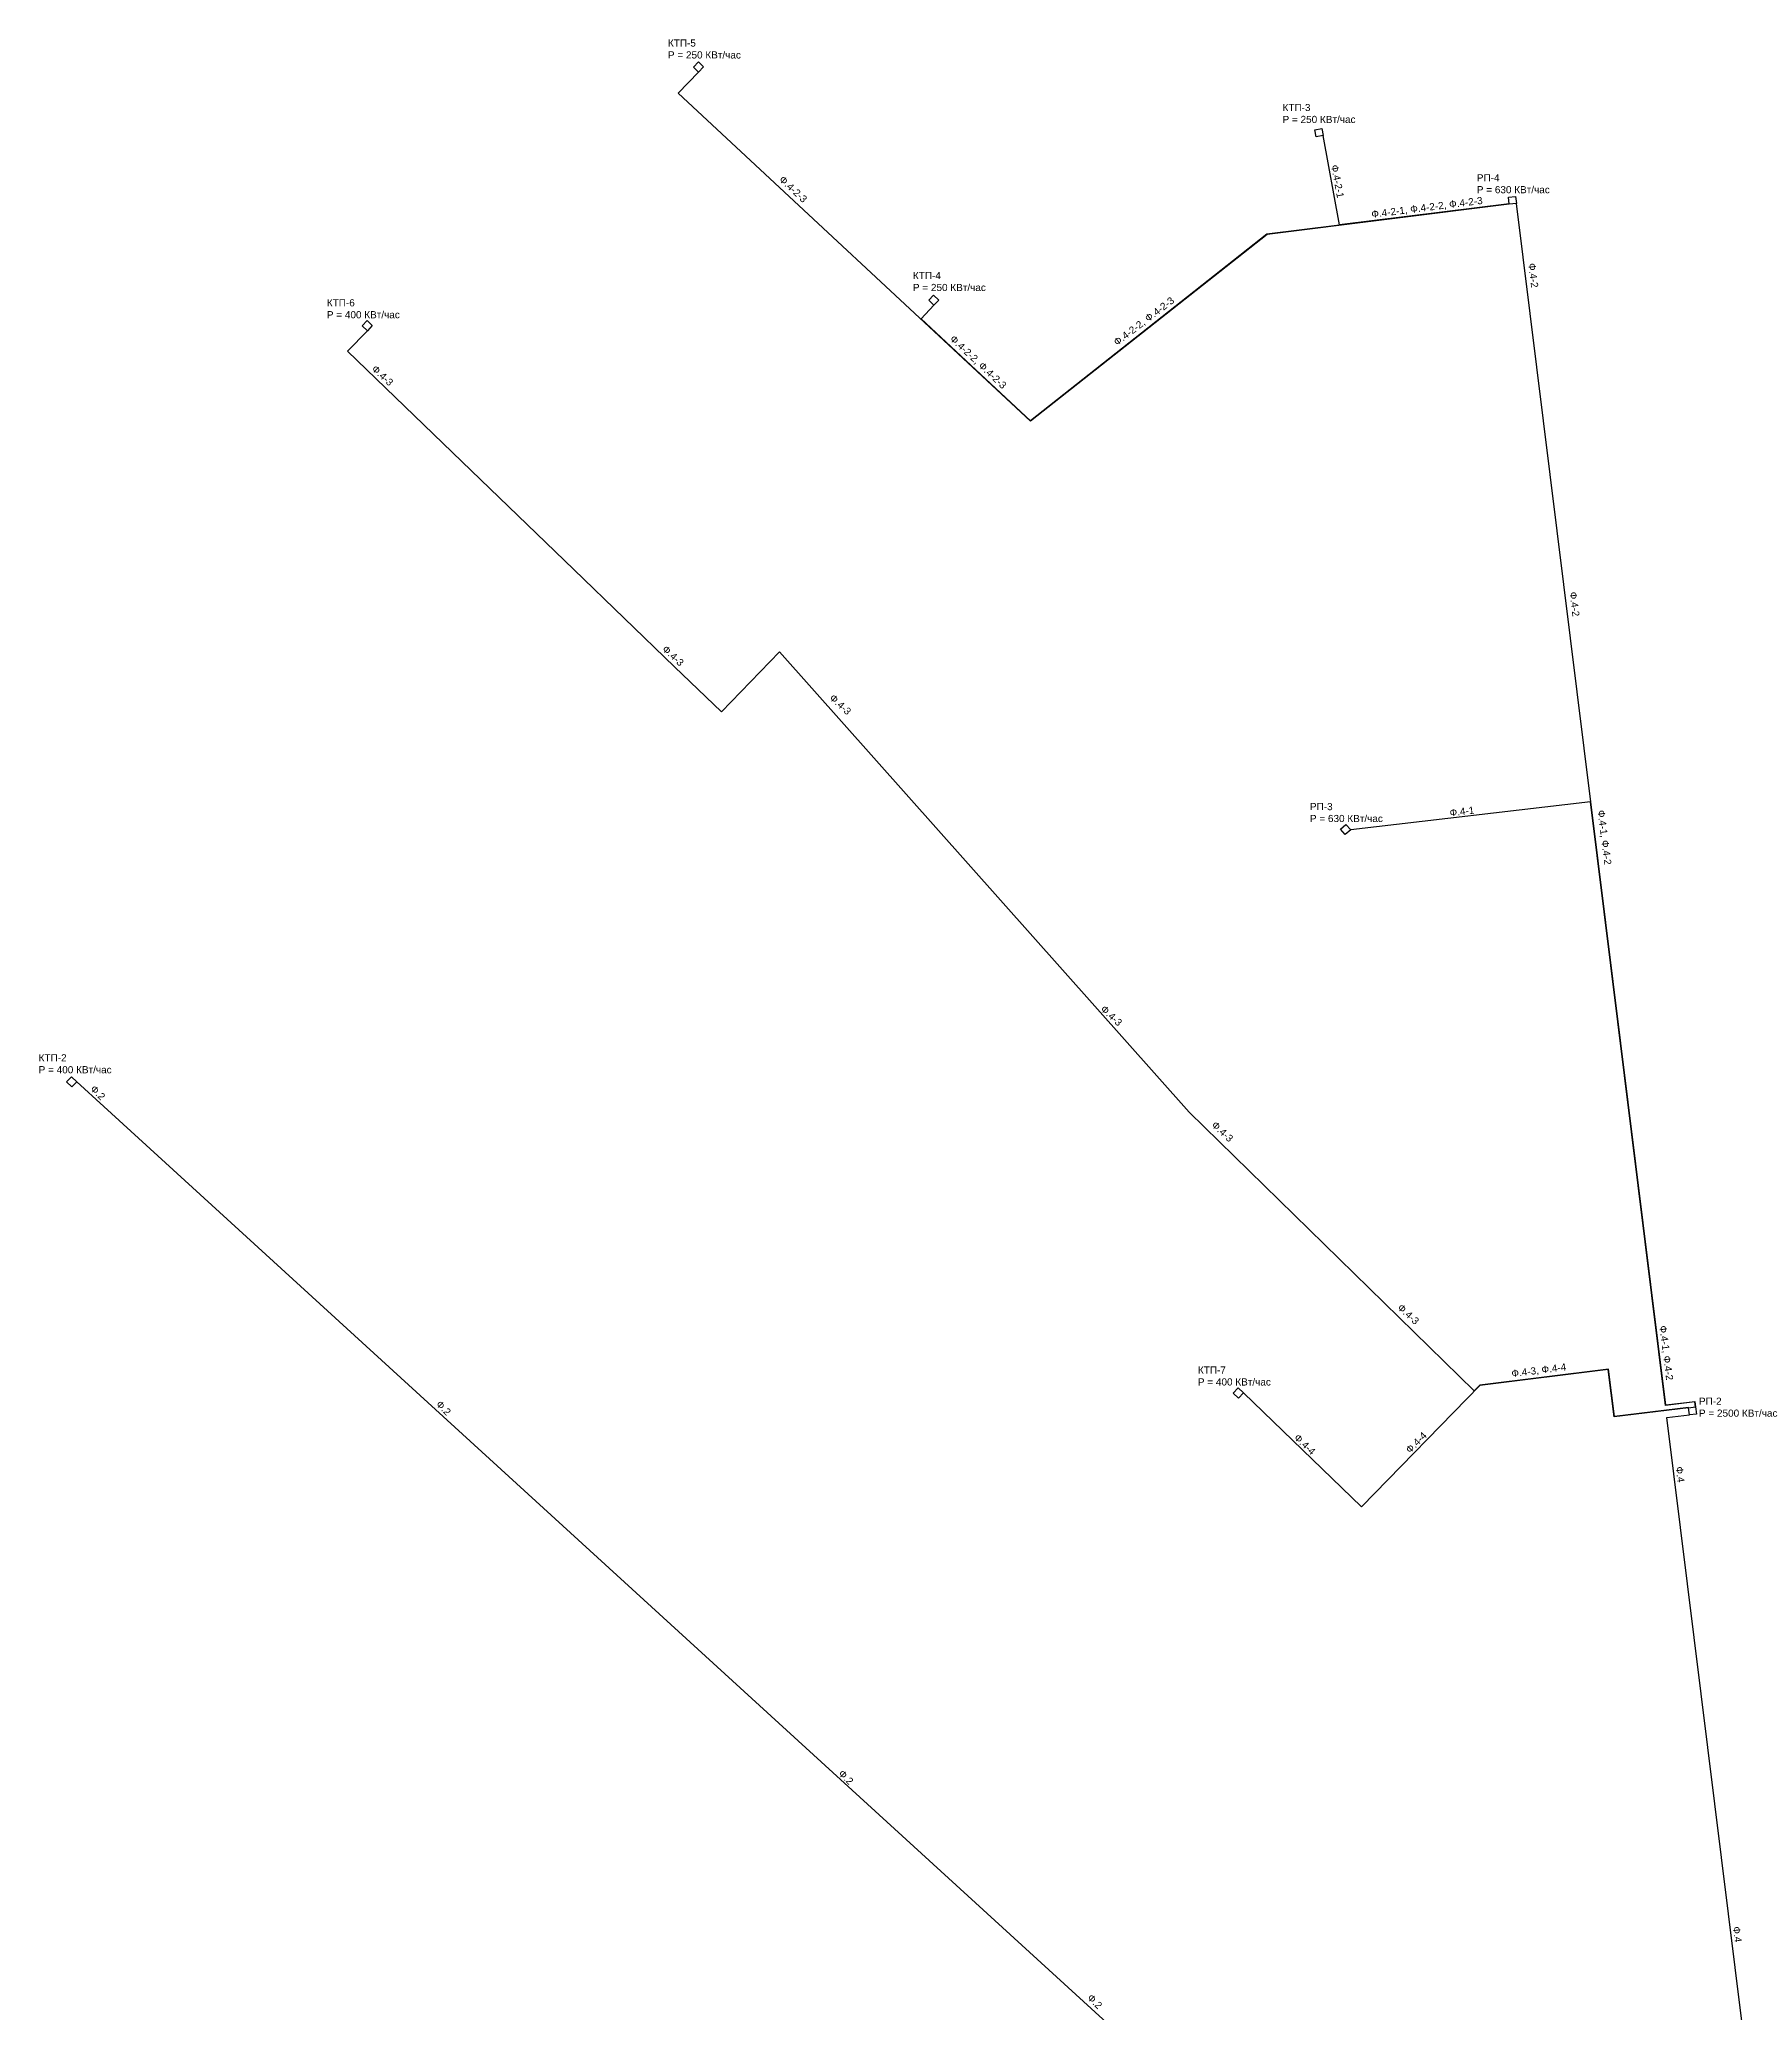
# Model space of a CAD drawing. Header units: millimetres. Extents: x 2242885 to 2245448, y 377596 to 382000.
# Drawn here: x 2242919 to 2243638, y 381171 to 382000 of the extents above; entities that cross this region are included whole.
import ezdxf

# ---------------------------------------------------------------- set-up
doc = ezdxf.new("R2010")
doc.units = ezdxf.units.MM
for name, color, linetype, lineweight in [('информация ТП', 250, 'Continuous', 25), ('КТП_10_0_4', 102, 'Continuous', 25), ('ЛЭП_10_каб', 201, 'Continuous', 25), ('наименование_фидера_10_кв', 201, 'Continuous', 25), ('РП_10_', 201, 'Continuous', 25), ('РТП_10_0_4', 80, 'Continuous', 25)]:
    doc.layers.add(name, color=color, linetype=linetype, lineweight=lineweight)
doc.styles.get("Standard").update_dxf_attribs({"font": 'arial.ttf'})

msp = doc.modelspace()

# ---------------------------------------------------------------- linework, layer by layer
at = {"layer": 'КТП_10_0_4'}
for points in [[(2243058.86, 381879.94), (2243056.78, 381877.78), (2243054.62, 381879.87), (2243056.7, 381882.03)], [(2242934.66, 381562.29), (2242932.57, 381560.13), (2242930.42, 381562.22), (2242932.5, 381564.38)], [(2243424.77, 381431.59), (2243422.69, 381429.43), (2243420.53, 381431.51), (2243422.61, 381433.67)]]:
    msp.add_lwpolyline(points, close=True, dxfattribs=at)
at = {"layer": 'ЛЭП_10_каб'}
for points in [[(2243536.48, 381930.91), (2243434.7, 381918.27), (2243335.38, 381839.75), (2243187.38, 381977.6), (2243195.94, 381986.47)], [(2243536.45, 381931.11), (2243465.19, 381922.26), (2243458.24, 381959.82)], [(2243536.46, 381931.01), (2243434.66, 381918.36), (2243335.38, 381839.88), (2243289.36, 381882.75), (2243294.75, 381888.53)], [(2243614.85, 381425.7), (2243614.58, 381427.89), (2243602.18, 381426.37), (2243570.68, 381679.95), (2243539.45, 381931.28)], [(2243611.76, 381425.42), (2243580.61, 381421.61), (2243578.13, 381441.5), (2243524.04, 381434.78), (2243521.79, 381432.48), (2243402.04, 381549.51), (2243229.93, 381742.97), (2243205.51, 381717.65), (2243185.86, 381736.6), (2243143.52, 381777.45), (2243096.41, 381822.88), (2243048.45, 381869.15), (2243056.78, 381877.78)], [(2243614.75, 381425.69), (2243614.49, 381427.77), (2243602.1, 381426.26), (2243570.59, 381679.84), (2243469.85, 381668.08)], [(2243637.69, 381159.79), (2243637.69, 381166.06), (2243599.52, 381166.06), (2243554.57, 381118.42), (2243542.9, 381129.43), (2243518.04, 381103.42), (2243436.96, 381103.42), (2242934.66, 381562.29)], [(2243611.77, 381425.32), (2243580.52, 381421.5), (2243578.05, 381441.39), (2243524.09, 381434.69), (2243474.33, 381383.78), (2243424.77, 381431.59)], [(2243638.19, 381159.79), (2243638.19, 381166.56), (2243634.36, 381166.56), (2243602.72, 381421.19), (2243612.14, 381422.35)]]:
    msp.add_lwpolyline(points, dxfattribs=at)
at = {"layer": 'РП_10_'}
for points in [[(2243539.45, 381931.28), (2243536.48, 381930.91), (2243536.11, 381933.89), (2243539.08, 381934.26)], [(2243467.88, 381670.35), (2243469.85, 381668.08), (2243467.58, 381666.11), (2243465.61, 381668.38)], [(2243615.11, 381422.71), (2243612.14, 381422.35), (2243611.77, 381425.32), (2243614.75, 381425.69)]]:
    msp.add_lwpolyline(points, close=True, dxfattribs=at)
at = {"layer": 'РТП_10_0_4'}
for points in [[(2243198.02, 381988.63), (2243195.94, 381986.47), (2243193.78, 381988.56), (2243195.86, 381990.72)], [(2243457.7, 381962.77), (2243458.24, 381959.82), (2243455.29, 381959.28), (2243454.75, 381962.23)], [(2243296.83, 381890.69), (2243294.75, 381888.53), (2243292.59, 381890.61), (2243294.67, 381892.77)]]:
    msp.add_lwpolyline(points, close=True, dxfattribs=at)

# ---------------------------------------------------------------- texts
at = {"layer": 'информация ТП', "char_height": 3, "attachment_point": 1}
for s, insert in [('КТП-5\\PР = 250 КВт/час', (2243183.04, 382000.17)), ('КТП-3\\PР = 250 КВт/час', (2243441.23, 381973.08)), ('РП-4\\PР = 630 КВт/час', (2243522.84, 381943.56)), ('КТП-4\\PР = 250 КВт/час', (2243285.95, 381902.48)), ('КТП-6\\PР = 400 КВт/час', (2243039.76, 381891.03)), ('РП-3\\PР = 630 КВт/час', (2243452.73, 381679.39)), ('КТП-2\\PР = 400 КВт/час', (2242918.69, 381573.85)), ('КТП-7\\PР = 400 КВт/час', (2243405.67, 381442.68)), ('РП-2\\PР = 2500 КВт/час', (2243616.16, 381429.58))]:
    msp.add_mtext_dynamic_manual_height_columns(s, width=36.1201, gutter_width=12.5, heights=[0], dxfattribs=dict(at, insert=insert))
at = {"layer": 'наименование_фидера_10_кв', "char_height": 3, "attachment_point": 1}
for s, width, insert, rotation in [('Ф.4-2-1', 59.7021, (2243464.5, 381947.79), 280.7376), ('Ф.4-2-3', 59.7021, (2243231.53, 381943.19), 316.89066), ('Ф.4-2-1, Ф.4-2-2, Ф.4-2-3', 59.7021, (2243478.36, 381928.18), 7.21902), ('Ф.4-2', 36.1201, (2243547.41, 381906.4), 277.21902), ('Ф.4-2-2, Ф.4-2-3', 59.7021, (2243369.89, 381873.73), 37.29966), ('Ф.4-2-2, Ф.4-2-3', 59.7021, (2243303.27, 381876.23), 316.89066), ('Ф.4-3', 36.1201, (2243060.33, 381863.62), 317.32448), ('Ф.4-2', 36.1201, (2243564.73, 381768.31), 277.21902), ('Ф.4-3', 36.1201, (2243182.4, 381745.88), 317.32448), ('Ф.4-3', 36.1201, (2243252.69, 381725.41), 317.32448), ('Ф.4-1', 36.1201, (2243511.24, 381676.71), 6.86261), ('Ф.4-1, Ф.4-2', 36.1201, (2243576.53, 381676.63), 277.21902), ('Ф.4-3', 36.1201, (2243366.54, 381594.67), 317.32448), ('Ф.2', 36.1201, (2242942.26, 381561.14), 314.90005), ('Ф.4-3', 36.1201, (2243413.18, 381545.98), 317.32448), ('Ф.4-3', 36.1201, (2243491.29, 381469.27), 317.32448), ('Ф.4-1, Ф.4-2', 36.1201, (2243602.49, 381460.05), 277.21902), ('Ф.4-3, Ф.4-4', 36.1201, (2243537.2, 381441.14), 7.21902), ('Ф.2', 36.1201, (2243087.48, 381428.67), 314.90005), ('Ф.4-4', 36.1201, (2243447.88, 381414.63), 316.25833), ('Ф.4-4', 36.1201, (2243492.65, 381408.08), 45.31862), ('Ф.4', 36.1201, (2243609.33, 381400.83), 277.21902), ('Ф.2', 36.1201, (2243256.55, 381273.53), 314.90005), ('Ф.4', 36.1201, (2243633.34, 381207.62), 277.21902), ('Ф.2', 36.1201, (2243361.07, 381179.34), 314.90005)]:
    msp.add_mtext_dynamic_manual_height_columns(s, width=width, gutter_width=12.5, heights=[0], dxfattribs=dict(at, insert=insert, rotation=rotation))

doc.saveas('drawing.dxf')
